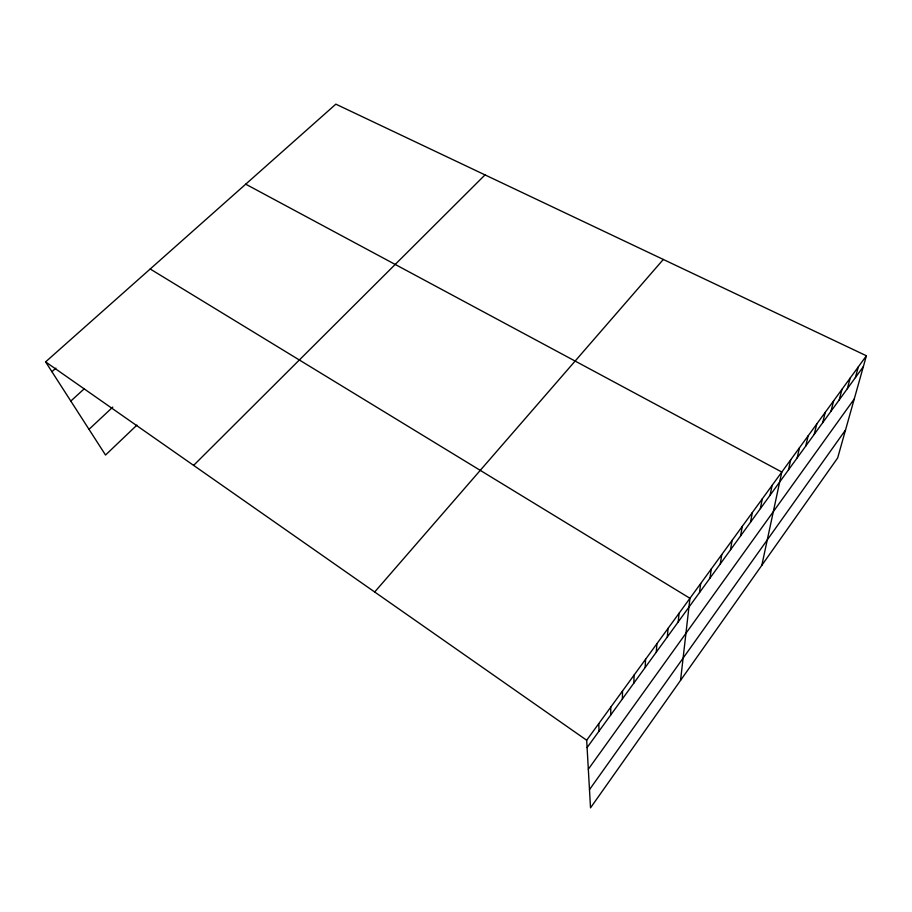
<?xml version="1.0" encoding="UTF-8"?>
<svg xmlns="http://www.w3.org/2000/svg" width="912" height="912" viewBox="0 0 912 912"><rect width="100%" height="100%" fill="white"/><g stroke="black" fill="none" stroke-linecap="round" stroke-linejoin="round"><path stroke-width="1.37" d="M622.394 698.888L622.497 691M633.851 683.088L634.114 675.028M645.16 667.493L645.582 659.273M656.321 652.103L656.891 643.724M667.333 636.918L668.063 628.379M678.209 621.927L679.075 613.24M680.546 680.398L689.951 598.295L150.195 268.994M699.527 592.526L700.678 583.543M709.992 578.094L711.28 568.974M720.32 563.855L721.734 554.599M730.523 549.788L732.062 540.406M740.601 535.903L742.265 526.384M750.542 522.177L752.332 512.544M760.369 508.622L762.284 498.875M770.081 495.239L772.099 485.378M761.816 565.337L781.801 472.04L245.727 184.178M788.458 469.897L790.693 459.819M797.145 457.915L799.482 447.735M805.741 446.059L808.18 435.788M814.245 434.34L816.776 423.977M822.647 422.746L825.269 412.292M830.969 411.278L833.682 400.744M839.188 399.935L841.993 389.31M847.328 388.717L850.223 378.013M855.376 377.614L858.352 366.829M866.4 355.771L837.672 457.927L590.52 807.85L586.678 740.236L866.4 355.771L335.844 104.15L45.6 361.882L105.53 455.031L136.914 425.117M589.483 789.632L845.538 429.962M588.331 769.215L854.236 399M587.1 747.566L863.345 366.635M374.684 592.002L663.309 259.453M193.618 465.382L485.024 174.899M89 429.347L112.814 407.083M70.805 401.075L84.326 388.706M51.916 371.697L55.894 368.14M45.6 361.882L586.678 740.236M598.785 723.604L599.024 731.116M610.721 707.188L610.789 714.894"/></g></svg>
